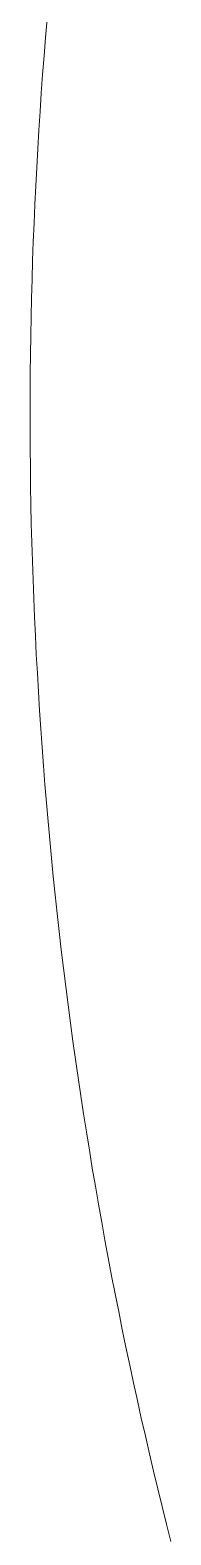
# Model space of a CAD drawing. Header units: millimetres. Extents: x 144517 to 159919, y -31393 to -20504.
# Drawn here: x 158130.9 to 158135.7, y -29951.7 to -29900.2 of the extents above; entities that cross this region are included whole.
import ezdxf

# ---------------------------------------------------------------- set-up
doc = ezdxf.new("R2010")
doc.units = ezdxf.units.MM
doc.header["$MEASUREMENT"] = 0
doc.layers.add('A - SHEET', color=7, linetype='Continuous', lineweight=9)
doc.layers.add('Layer 1', color=7, linetype='Continuous')

# ---------------------------------------------------------------- blocks, each defined once
blk = doc.blocks.new('agdsggad')
at = {"layer": 'Layer 1', "lineweight": 0}
blk.add_lwpolyline([(192.335, 431.737), (192.314, 431.485), (192.294, 431.233), (192.274, 430.981), (192.256, 430.728), (192.239, 430.475), (192.223, 430.222), (192.207, 429.969), (192.193, 429.715), (192.18, 429.461), (192.168, 429.207), (192.157, 428.953), (192.147, 428.698), (192.138, 428.443), (192.13, 428.188), (192.123, 427.933), (192.117, 427.677), (192.112, 427.421), (192.108, 427.165), (192.105, 426.909), (192.104, 426.652), (192.103, 426.395), (192.103, 426.138), (192.105, 425.881), (192.107, 425.625), (192.11, 425.369), (192.115, 425.113), (192.12, 424.857), (192.127, 424.601), (192.135, 424.346), (192.143, 424.091), (192.153, 423.836), (192.164, 423.582), (192.175, 423.328), (192.188, 423.074), (192.202, 422.82), (192.216, 422.566), (192.232, 422.313), (192.249, 422.06), (192.267, 421.807), (192.286, 421.555), (192.306, 421.303), (192.326, 421.051), (192.348, 420.799), (192.371, 420.548), (192.395, 420.297), (192.42, 420.046), (192.446, 419.796), (192.473, 419.545), (192.501, 419.296), (192.529, 419.046), (192.559, 418.797), (192.59, 418.547), (192.622, 418.299), (192.655, 418.05), (192.688, 417.802), (192.723, 417.554), (192.759, 417.307), (192.796, 417.059), (192.833, 416.812), (192.872, 416.566), (192.912, 416.319), (192.952, 416.073), (192.994, 415.828), (193.036, 415.582), (193.08, 415.337), (193.124, 415.092), (193.17, 414.848), (193.216, 414.604), (193.264, 414.36), (193.312, 414.116), (193.361, 413.873), (193.411, 413.63), (193.462, 413.388), (193.514, 413.146), (193.567, 412.904), (193.621, 412.662), (193.676, 412.421), (193.732, 412.18), (193.789, 411.94), (193.847, 411.7), (193.905, 411.46), (193.965, 411.221), (194.025, 410.982)], dxfattribs=at)
blk = doc.blocks.new('EWRSDG')
at = {"xscale": 3.437246875556696, "yscale": 3.437246875556696, "zscale": 3.437246875556696}
blk.add_blockref('agdsggad', (-192566.76, -259573.4), dxfattribs=at)

msp = doc.modelspace()

# ---------------------------------------------------------------- block references
at = {"layer": 'A - SHEET', "xscale": 0.7307667054224303, "yscale": 0.7307667054224303, "zscale": 0.7307667054224303}
msp.add_blockref('EWRSDG', (298369.7, 158703.315, -0.002), dxfattribs=at)

doc.saveas('drawing.dxf')
